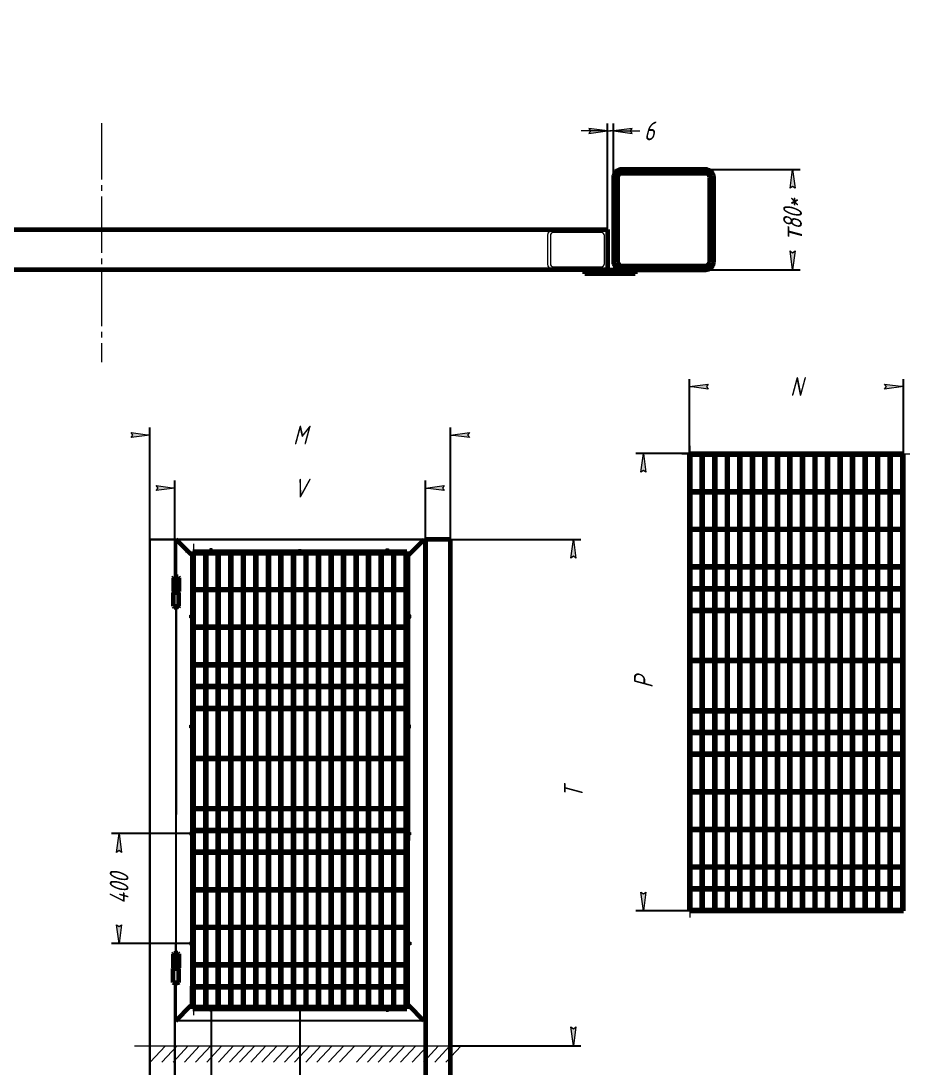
# Model space of a CAD drawing. Header units: millimetres. Extents: x 0 to 594, y 0 to 420.
# Drawn here: x 230.3 to 469.8, y 141.5 to 420 of the extents above; entities that cross this region are included whole.
import ezdxf

# ---------------------------------------------------------------- set-up
doc = ezdxf.new("R2010")
doc.units = ezdxf.units.MM
for name, pattern in [('K5LT_AXLED', [19.5, 15, -1.5, 1.5, -1.5]), ('K5LT_BASIC', [0]), ('K5LT_THIN', [0])]:
    doc.linetypes.add(name, pattern=pattern)
for name, color, linetype, true_color in [('C', 4, 'Continuous', 0x00ffff), ('CONTOUR', 1, 'Continuous', 0xff0000), ('DIM', 6, 'Continuous', 0xff00ff), ('FOR', 7, 'Continuous', 0xffffff), ('G', 3, 'Continuous', 0x00ff00), ('OSI', 2, 'Continuous', 0xffff00), ('R', 1, 'Continuous', 0xff0000)]:
    doc.layers.add(name, color=color, linetype=linetype, true_color=true_color)
doc.layers.add('Системный слой', color=7, linetype='Continuous')
doc.styles.add('KDIMTEXTSTYLE', font='GOST_AU.SHX', dxfattribs={"width": 0.96, "oblique": 15, "height": 5})
doc.dimstyles.new('KDIMSTYLE (0.07)', dxfattribs={"dimtxt": 5, "dimasz": 1, "dimexe": 2, "dimexo": 0, "dimgap": 1, "dimtad": 1, "dimlfac": 15, "dimtxsty": 'KDIMTEXTSTYLE', "dimsah": 1, "dimcen": 0, "dimdle": 1, "dimadec": 0, "dimazin": 0, "dimtfac": 0.667, "dimtmove": 0, "dimatfit": 3, "dimfxl": 1, "dimtvp": 1, "dimtolj": 1, "dimtzin": 0, "dimarcsym": 0})
pattern_1 = [(45, (0, 0), (-2.121320343559642, 2.121320343559643), [])]

# ---------------------------------------------------------------- blocks, each defined once
blk = doc.blocks.new('U5')
at = {"layer": 'C', "color": 5, "linetype": 'K5LT_BASIC', "lineweight": 60, "true_color": 0x0000ff}
for p, q in [((344.607459507426, 282.1308339476524), (337.9407928407595, 282.1308339476524)), ((337.9407928407595, 282.1308339476524), (337.9407928407595, 99.29905130557472)), ((344.607459507426, 99.29905130557472), (344.607459507426, 282.1308339476524)), ((337.9407928407595, 99.29905130557472), (344.607459507426, 99.29905130557472))]:
    blk.add_line(p, q, dxfattribs=at)
blk = doc.blocks.new('U19')
at = {"layer": 'CONTOUR', "color": 5, "linetype": 'K5LT_BASIC', "true_color": 0x0000ff, "const_width": 0.6}
for points in [[(271.6012828149869, 271.9387081542194), (271.6074383418309, 282.1308339476524), (275.6074383418309, 282.1308339476524)], [(271.6074383418309, 278.1308339476524), (271.6074383418309, 282.1308339476525), (337.6074594466311, 282.1308339476525), (337.6074594466311, 278.1308339476524)], [(333.5301539409022, 154.1308334807492), (337.5301539409022, 154.1308334807492), (337.6074594466311, 282.1308339476523), (333.6074594466311, 282.1308339476523)], [(275.6074383418309, 278.1308339476524), (275.530132836102, 158.1308334807495)], [(333.6074594466311, 278.1308339476524), (275.6074383418309, 278.1308339476524)], [(333.6074594466311, 278.1308339476524), (333.5301539409022, 158.1308334807495)], [(271.5989234192771, 268.0320956934698), (271.5989246699835, 268.0341665736603)], [(271.5989838142029, 268.1320956934699), (271.5989850649096, 268.1341665736604)], [(271.5410039228054, 172.1308334807494), (271.5965680171578, 264.1320956934698)], [(275.530132836102, 154.1308334807494), (271.530132836102, 154.1308334807494), (271.5361723287149, 164.1308334807496)], [(337.5301539409022, 158.1308334807494), (337.5301539409022, 154.1308334807494), (271.530132836102, 154.1308334807494), (271.530132836102, 158.1308334807494)], [(275.530132836102, 158.1308334807494), (333.5301539409022, 158.1308334807494)]]:
    blk.add_lwpolyline(points, dxfattribs=at)
at = {"layer": 'G', "color": 5, "linetype": 'K5LT_BASIC', "lineweight": 60, "true_color": 0x0000ff}
for p, q in [((275.6074383418309, 278.1308339476525), (271.6074383418309, 282.1308339476525)), ((333.6074594466311, 278.1308339476524), (337.6074594466311, 282.1308339476524)), ((271.530132836102, 154.1308334807494), (275.530132836102, 158.1308334807494)), ((337.5301539409022, 154.1308334807494), (333.5301539409022, 158.1308334807494))]:
    blk.add_line(p, q, dxfattribs=at)
blk = doc.blocks.new('U20')
at = {"layer": 'G', "color": 5, "linetype": 'K5LT_BASIC', "lineweight": 60, "true_color": 0x0000ff}
for p, q in [((270.8028389953831, 171.9308334807494), (271.0028389953832, 172.1308334807494)), ((270.8028389953831, 171.9308334807494), (270.8028389953831, 168.2308334807494)), ((271.0028389953832, 172.1308334807494), (271.5361723287165, 172.1308334807494)), ((271.0628389953829, 171.6641668140827), (271.5361723287162, 171.9374459414993)), ((271.0628389953829, 168.1308334807494), (271.0628389953829, 171.6641668140827)), ((271.0628389953829, 171.6641668140827), (271.5361723287162, 171.6641668140827)), ((272.0695056620498, 172.1308334807494), (271.5361723287165, 172.1308334807494)), ((272.0095056620496, 171.6641668140827), (271.5361723287165, 171.9374459414993)), ((272.0095056620496, 171.6641668140827), (271.5361723287165, 171.6641668140827)), ((272.0095056620496, 168.1308334807494), (272.0095056620496, 171.6641668140827)), ((272.0695056620498, 172.1308334807494), (272.2695056620498, 171.9308334807494)), ((272.2695056620498, 171.9308334807494), (272.2695056620498, 168.2308334807494)), ((270.902838995383, 168.1308334807494), (270.8028389953831, 168.2308334807494)), ((270.902838995383, 168.1308334807494), (271.5361723287165, 168.1308334807494)), ((272.1695056620497, 168.1308334807494), (271.5361723287165, 168.1308334807494)), ((272.1695056620497, 168.1308334807494), (272.2695056620498, 168.2308334807494))]:
    blk.add_line(p, q, dxfattribs=at)
at = {"layer": 'OSI', "color": 30, "linetype": 'K5LT_AXLED', "lineweight": 18, "true_color": 0xff8000}
for p, q in [((271.5361723287165, 172.5217290917662), (271.5361723287165, 171.9374459414993)), ((271.5361723287165, 171.3308334807493), (271.5361723287165, 168.1308334807494)), ((271.5361723287165, 168.0308334807497), (271.5361723287165, 167.6886833712726))]:
    blk.add_line(p, q, dxfattribs=at)
blk = doc.blocks.new('U21')
at = {"layer": 'G', "color": 5, "linetype": 'K5LT_BASIC', "lineweight": 60, "true_color": 0x0000ff}
for p, q in [((270.8643626119469, 271.9341665736604), (271.0643626119468, 272.1341665736604)), ((270.8643626119469, 271.9341665736604), (270.8643626119469, 268.2341665736603)), ((271.0643626119468, 272.1341665736604), (271.5976959452801, 272.1341665736604)), ((271.1243626119467, 271.6674999069937), (271.5976959452798, 271.9407790344101)), ((271.1243626119467, 268.1341665736604), (271.1243626119467, 271.6674999069937)), ((271.1243626119467, 271.6674999069937), (271.5976959452798, 271.6674999069937)), ((272.1310292786136, 272.1341665736604), (271.5976959452801, 272.1341665736604)), ((272.0710292786134, 271.6674999069937), (271.5976959452801, 271.9407790344101)), ((272.0710292786134, 271.6674999069937), (271.5976959452801, 271.6674999069937)), ((272.0710292786134, 268.1341665736604), (272.0710292786134, 271.6674999069937)), ((272.1310292786136, 272.1341665736604), (272.3310292786134, 271.9341665736604)), ((272.3310292786134, 271.9341665736604), (272.3310292786134, 268.2341665736603)), ((270.9643626119469, 268.1341665736604), (270.8643626119469, 268.2341665736603)), ((270.9643626119469, 268.1341665736604), (271.5976959452801, 268.1341665736604)), ((272.2310292786135, 268.1341665736604), (271.5976959452801, 268.1341665736604)), ((272.2310292786135, 268.1341665736604), (272.3310292786134, 268.2341665736603))]:
    blk.add_line(p, q, dxfattribs=at)
at = {"layer": 'OSI', "color": 30, "linetype": 'K5LT_AXLED', "lineweight": 18, "true_color": 0xff8000}
for p, q in [((271.5976959452801, 272.5250621846771), (271.5976959452801, 271.9407790344102)), ((271.5976959452801, 271.3341665736604), (271.5976959452801, 267.6920164641836))]:
    blk.add_line(p, q, dxfattribs=at)
blk = doc.blocks.new('U23')
at = {"layer": 'G', "color": 5, "linetype": 'K5LT_BASIC', "lineweight": 60, "true_color": 0x0000ff}
for p, q in [((276.0541024616425, 278.9241672809857), (332.974102461643, 278.9241672809857)), ((276.0541024616425, 157.3041672809858), (276.0541024616425, 278.9241672809857)), ((276.0541024616425, 278.6708339476525), (332.974102461643, 278.6708339476525)), ((276.3074357949761, 157.3041672809858), (276.3074357949761, 278.9241672809857)), ((279.3874357949758, 157.3041672809858), (279.3874357949758, 278.9241672809857)), ((279.6407691283093, 157.3041672809858), (279.6407691283093, 278.9241672809857)), ((282.720769128309, 157.3041672809858), (282.720769128309, 278.9241672809857)), ((282.9741024616426, 157.3041672809858), (282.9741024616426, 278.9241672809857)), ((286.0541024616425, 157.3041672809858), (286.0541024616425, 278.9241672809857)), ((286.3074357949761, 157.3041672809858), (286.3074357949761, 278.9241672809857)), ((289.3874357949758, 157.3041672809858), (289.3874357949758, 278.9241672809857)), ((289.6407691283093, 157.3041672809858), (289.6407691283093, 278.9241672809857)), ((292.720769128309, 157.3041672809858), (292.720769128309, 278.9241672809857)), ((292.9741024616426, 157.3041672809858), (292.9741024616426, 278.9241672809857)), ((296.0541024616425, 157.3041672809858), (296.0541024616425, 278.9241672809857)), ((296.3074357949761, 157.3041672809858), (296.3074357949761, 278.9241672809857)), ((299.3874357949758, 157.3041672809858), (299.3874357949758, 278.9241672809857)), ((299.6407691283093, 157.3041672809858), (299.6407691283093, 278.9241672809857)), ((302.720769128309, 157.3041672809858), (302.720769128309, 278.9241672809857)), ((302.9741024616426, 157.3041672809858), (302.9741024616426, 278.9241672809857)), ((306.0541024616425, 157.3041672809858), (306.0541024616425, 278.9241672809857)), ((306.3074357949761, 157.3041672809858), (306.3074357949761, 278.9241672809857)), ((309.3874357949758, 157.3041672809858), (309.3874357949758, 278.9241672809857)), ((309.6407691283093, 157.3041672809858), (309.6407691283093, 278.9241672809857)), ((312.720769128309, 157.3041672809858), (312.720769128309, 278.9241672809857)), ((312.9741024616426, 157.3041672809858), (312.9741024616426, 278.9241672809857)), ((316.0541024616425, 157.3041672809858), (316.0541024616425, 278.9241672809857)), ((316.3074357949761, 157.3041672809858), (316.3074357949761, 278.9241672809857)), ((319.3874357949758, 157.3041672809858), (319.3874357949758, 278.9241672809857)), ((319.6407691283093, 157.3041672809858), (319.6407691283093, 278.9241672809857)), ((322.720769128309, 157.3041672809858), (322.720769128309, 278.9241672809857)), ((322.9741024616426, 157.3041672809858), (322.9741024616426, 278.9241672809857)), ((326.0541024616425, 157.3041672809858), (326.0541024616425, 278.9241672809857)), ((326.3074357949761, 157.3041672809858), (326.3074357949761, 278.9241672809857)), ((329.3874357949758, 157.3041672809858), (329.3874357949758, 278.9241672809857)), ((329.6407691283093, 157.3041672809858), (329.6407691283093, 278.9241672809857)), ((332.720769128309, 157.3041672809858), (332.720769128309, 278.9241672809857)), ((332.9741024616426, 157.3041672809858), (332.9741024616426, 278.9241672809857)), ((276.0541024616425, 268.9241672809857), (332.974102461643, 268.9241672809857)), ((276.0541024616425, 268.6708339476525), (332.974102461643, 268.6708339476525)), ((276.0541024616425, 258.9241672809857), (332.974102461643, 258.9241672809857)), ((276.0541024616425, 258.6708339476525), (332.974102461643, 258.6708339476525)), ((276.0541024616425, 248.9241672809857), (332.974102461643, 248.9241672809857)), ((276.0541024616425, 248.6708339476525), (332.974102461643, 248.6708339476525)), ((276.0541024616425, 243.1408339476524), (332.974102461643, 243.1408339476524)), ((276.0541024616425, 242.8875006143192), (332.974102461643, 242.8875006143192)), ((276.0541024616425, 237.3575006143191), (332.974102461643, 237.3575006143191)), ((276.0541024616425, 237.1041672809858), (332.974102461643, 237.1041672809858)), ((276.0541024616425, 224.0241672809858), (332.974102461643, 224.0241672809858)), ((276.0541024616425, 223.7708339476525), (332.974102461643, 223.7708339476525)), ((276.0541024616425, 210.6908339476524), (332.974102461643, 210.6908339476524)), ((276.0541024616425, 210.4375006143191), (332.974102461643, 210.4375006143191)), ((276.0541024616425, 204.9075006143191), (332.974102461643, 204.9075006143191)), ((276.0541024616425, 204.6541672809858), (332.974102461643, 204.6541672809858)), ((276.0541024616425, 199.1241672809857), (332.974102461643, 199.1241672809857)), ((276.0541024616425, 198.8708339476525), (332.974102461643, 198.8708339476525)), ((276.0541024616425, 189.1241672809857), (332.974102461643, 189.1241672809857)), ((276.0541024616425, 188.8708339476525), (332.974102461643, 188.8708339476525)), ((276.0541024616425, 179.1241672809857), (332.974102461643, 179.1241672809857)), ((276.0541024616425, 178.8708339476525), (332.974102461643, 178.8708339476525)), ((276.0541024616425, 169.1241672809857), (332.974102461643, 169.1241672809857)), ((276.0541024616425, 168.8708339476525), (332.974102461643, 168.8708339476525)), ((276.0541024616425, 163.3408339476524), (332.974102461643, 163.3408339476524)), ((276.0541024616425, 163.0875006143191), (332.974102461643, 163.0875006143191)), ((276.0541024616425, 157.5575006143191), (332.974102461643, 157.5575006143191)), ((276.0541024616425, 157.3041672809858), (332.974102461643, 157.3041672809858)), ((276.0541024616425, 157.3041672809858), (276.3074357949761, 157.3041672809858)), ((279.3874357949758, 157.3041672809858), (279.6407691283093, 157.3041672809858)), ((282.720769128309, 157.3041672809858), (282.9741024616426, 157.3041672809858)), ((286.0541024616425, 157.3041672809858), (286.3074357949761, 157.3041672809858)), ((289.3874357949758, 157.3041672809858), (289.6407691283093, 157.3041672809858)), ((292.720769128309, 157.3041672809858), (292.9741024616426, 157.3041672809858)), ((296.0541024616425, 157.3041672809858), (296.3074357949761, 157.3041672809858)), ((299.3874357949758, 157.3041672809858), (299.6407691283093, 157.3041672809858)), ((302.720769128309, 157.3041672809858), (302.9741024616426, 157.3041672809858)), ((306.0541024616425, 157.3041672809858), (306.3074357949761, 157.3041672809858)), ((309.3874357949758, 157.3041672809858), (309.6407691283093, 157.3041672809858)), ((312.720769128309, 157.3041672809858), (312.9741024616426, 157.3041672809858)), ((316.0541024616425, 157.3041672809858), (316.3074357949761, 157.3041672809858)), ((319.3874357949758, 157.3041672809858), (319.6407691283093, 157.3041672809858)), ((322.720769128309, 157.3041672809858), (322.9741024616426, 157.3041672809858)), ((326.0541024616425, 157.3041672809858), (326.3074357949761, 157.3041672809858)), ((329.3874357949758, 157.3041672809858), (329.6407691283093, 157.3041672809858)), ((332.720769128309, 157.3041672809858), (332.9741024616426, 157.3041672809858))]:
    blk.add_line(p, q, dxfattribs=at)
blk = doc.blocks.new('U22')
at = {"layer": 'OSI', "color": 30, "linetype": 'K5LT_AXLED', "lineweight": 18, "true_color": 0xff8000}
for p, q in [((274.0541024616425, 278.7975006143192), (334.7207699727082, 278.7975006143191)), ((276.1807691283107, 280.9241672809858), (276.1807691283107, 155.5575006143191))]:
    blk.add_line(p, q, dxfattribs=at)
at = {"layer": 'Системный слой'}
blk.add_blockref('U23', (0, 0), dxfattribs=at)
blk = doc.blocks.new('U25')
at = {"layer": 'C', "color": 7, "linetype": 'K5LT_THIN', "lineweight": 18}
for p, q in [((275.2164968105853, 261.9448260146611), (276.5498301439186, 261.9448260146611)), ((275.2164968105853, 261.2781593479945), (275.2164968105853, 261.9448260146611)), ((276.5498301439186, 261.9448260146611), (276.5498301439186, 261.2781593479945)), ((276.5498301439186, 261.2781593479945), (275.2164968105853, 261.2781593479945))]:
    blk.add_line(p, q, dxfattribs=at)
blk = doc.blocks.new('U24')
at = {"layer": 'FOR', "true_color": 0x7f7f7f}
blk.add_hatch(color=8, dxfattribs=at).paths.add_polyline_path([(276.5498301439186, 261.2781593479945), (276.5498301439186, 261.9448260146611), (275.2164968105853, 261.9448260146611), (275.2164968105853, 261.2781593479945)])
at = {"layer": 'C'}
blk.add_blockref('U25', (0, 0), dxfattribs=at)
blk = doc.blocks.new('U27')
at = {"layer": 'C', "color": 7, "linetype": 'K5LT_THIN', "lineweight": 18}
for p, q in [((275.2268173100397, 232.7073577231347), (276.5601506433732, 232.7073577231347)), ((275.2268173100397, 232.0406910564681), (275.2268173100397, 232.7073577231347)), ((276.5601506433732, 232.0406910564681), (275.2268173100397, 232.0406910564681)), ((276.5601506433732, 232.7073577231347), (276.5601506433732, 232.0406910564681))]:
    blk.add_line(p, q, dxfattribs=at)
blk = doc.blocks.new('U26')
at = {"layer": 'FOR', "true_color": 0x7f7f7f}
blk.add_hatch(color=8, dxfattribs=at).paths.add_polyline_path([(276.5601506433732, 232.0406910564681), (276.5601506433732, 232.7073577231347), (275.2268173100397, 232.7073577231347), (275.2268173100397, 232.0406910564681)])
at = {"layer": 'C'}
blk.add_blockref('U27', (0, 0), dxfattribs=at)
blk = doc.blocks.new('U29')
at = {"layer": 'C', "color": 7, "linetype": 'K5LT_THIN', "lineweight": 18}
for p, q in [((276.5498301439186, 174.9835080804073), (275.2164968105853, 174.9835080804073)), ((275.2164968105853, 174.9835080804073), (275.2164968105853, 174.3168414137407)), ((275.2164968105853, 174.3168414137407), (276.5498301439186, 174.3168414137407)), ((276.5498301439186, 174.3168414137407), (276.5498301439186, 174.9835080804073))]:
    blk.add_line(p, q, dxfattribs=at)
blk = doc.blocks.new('U28')
at = {"layer": 'FOR', "true_color": 0x7f7f7f}
blk.add_hatch(color=8, dxfattribs=at).paths.add_polyline_path([(276.5498301439186, 174.9835080804073), (276.5498301439186, 174.3168414137407), (275.2164968105853, 174.3168414137407), (275.2164968105853, 174.9835080804073)])
at = {"layer": 'C'}
blk.add_blockref('U29', (0, 0), dxfattribs=at)
blk = doc.blocks.new('U31')
at = {"layer": 'C', "color": 7, "linetype": 'K5LT_THIN', "lineweight": 18}
for p, q in [((276.5601506433732, 204.2209763719337), (275.2268173100397, 204.2209763719337)), ((275.2268173100397, 204.2209763719337), (275.2268173100397, 203.5543097052671)), ((275.2268173100397, 203.5543097052671), (276.5601506433732, 203.5543097052671)), ((276.5601506433732, 203.5543097052671), (276.5601506433732, 204.2209763719337))]:
    blk.add_line(p, q, dxfattribs=at)
blk = doc.blocks.new('U30')
at = {"layer": 'FOR', "true_color": 0x7f7f7f}
blk.add_hatch(color=8, dxfattribs=at).paths.add_polyline_path([(276.5601506433732, 204.2209763719337), (276.5601506433732, 203.5543097052671), (275.2268173100397, 203.5543097052671), (275.2268173100397, 204.2209763719337)])
at = {"layer": 'C'}
blk.add_blockref('U31', (0, 0), dxfattribs=at)
blk = doc.blocks.new('U33')
at = {"layer": 'C', "color": 7, "linetype": 'K5LT_THIN', "lineweight": 18}
for p, q in [((333.9984009778752, 261.9448260146611), (332.665067644542, 261.9448260146611)), ((332.665067644542, 261.9448260146611), (332.665067644542, 261.2781593479945)), ((333.9984009778752, 261.2781593479945), (333.9984009778752, 261.9448260146611)), ((332.665067644542, 261.2781593479945), (333.9984009778752, 261.2781593479945))]:
    blk.add_line(p, q, dxfattribs=at)
blk = doc.blocks.new('U32')
at = {"layer": 'FOR', "true_color": 0x7f7f7f}
blk.add_hatch(color=8, dxfattribs=at).paths.add_polyline_path([(332.665067644542, 261.2781593479945), (332.665067644542, 261.9448260146611), (333.9984009778752, 261.9448260146611), (333.9984009778752, 261.2781593479945)])
at = {"layer": 'C'}
blk.add_blockref('U33', (0, 0), dxfattribs=at)
blk = doc.blocks.new('U35')
at = {"layer": 'C', "color": 7, "linetype": 'K5LT_THIN', "lineweight": 18}
for p, q in [((333.9880804784207, 232.7073577231347), (332.6547471450874, 232.7073577231347)), ((332.6547471450874, 232.7073577231347), (332.6547471450874, 232.0406910564681)), ((332.6547471450874, 232.0406910564681), (333.9880804784207, 232.0406910564681)), ((333.9880804784207, 232.0406910564681), (333.9880804784207, 232.7073577231347))]:
    blk.add_line(p, q, dxfattribs=at)
blk = doc.blocks.new('U34')
at = {"layer": 'FOR', "true_color": 0x7f7f7f}
blk.add_hatch(color=8, dxfattribs=at).paths.add_polyline_path([(332.6547471450874, 232.0406910564681), (332.6547471450874, 232.7073577231347), (333.9880804784207, 232.7073577231347), (333.9880804784207, 232.0406910564681)])
at = {"layer": 'C'}
blk.add_blockref('U35', (0, 0), dxfattribs=at)
blk = doc.blocks.new('U37')
at = {"layer": 'C', "color": 7, "linetype": 'K5LT_THIN', "lineweight": 18}
for p, q in [((332.665067644542, 174.3168414137407), (332.665067644542, 174.9835080804073)), ((332.665067644542, 174.9835080804073), (333.9984009778752, 174.9835080804073)), ((333.9984009778752, 174.3168414137407), (332.665067644542, 174.3168414137407)), ((333.9984009778752, 174.9835080804073), (333.9984009778752, 174.3168414137407))]:
    blk.add_line(p, q, dxfattribs=at)
blk = doc.blocks.new('U36')
at = {"layer": 'FOR', "true_color": 0x7f7f7f}
blk.add_hatch(color=8, dxfattribs=at).paths.add_polyline_path([(332.665067644542, 174.9835080804073), (332.665067644542, 174.3168414137407), (333.9984009778752, 174.3168414137407), (333.9984009778752, 174.9835080804073)])
at = {"layer": 'C'}
blk.add_blockref('U37', (0, 0), dxfattribs=at)
blk = doc.blocks.new('U39')
at = {"layer": 'C', "color": 7, "linetype": 'K5LT_THIN', "lineweight": 18}
for p, q in [((332.6547471450874, 203.5543097052671), (332.6547471450874, 204.2209763719337)), ((332.6547471450874, 204.2209763719337), (333.9880804784207, 204.2209763719337)), ((333.9880804784207, 203.5543097052671), (332.6547471450874, 203.5543097052671)), ((333.9880804784207, 204.2209763719337), (333.9880804784207, 203.5543097052671))]:
    blk.add_line(p, q, dxfattribs=at)
blk = doc.blocks.new('U38')
at = {"layer": 'FOR', "true_color": 0x7f7f7f}
blk.add_hatch(color=8, dxfattribs=at).paths.add_polyline_path([(332.6547471450874, 204.2209763719337), (332.6547471450874, 203.5543097052671), (333.9880804784207, 203.5543097052671), (333.9880804784207, 204.2209763719337)])
at = {"layer": 'C'}
blk.add_blockref('U39', (0, 0), dxfattribs=at)
blk = doc.blocks.new('U41')
at = {"layer": 'C', "color": 7, "linetype": 'K5LT_THIN', "lineweight": 18}
for p, q in [((280.5333391138911, 156.637500614319), (280.5333391138911, 157.9708339476523)), ((280.5333391138911, 157.9708339476523), (281.2000057805576, 157.9708339476523)), ((281.2000057805576, 156.637500614319), (280.5333391138911, 156.637500614319)), ((281.2000057805576, 157.9708339476523), (281.2000057805576, 156.637500614319))]:
    blk.add_line(p, q, dxfattribs=at)
blk = doc.blocks.new('U40')
at = {"layer": 'FOR', "true_color": 0x7f7f7f}
blk.add_hatch(color=8, dxfattribs=at).paths.add_polyline_path([(281.2000057805576, 157.9708339476523), (280.5333391138911, 157.9708339476523), (280.5333391138911, 156.637500614319), (281.2000057805576, 156.637500614319)])
at = {"layer": 'C'}
blk.add_blockref('U41', (0, 0), dxfattribs=at)
blk = doc.blocks.new('U43')
at = {"layer": 'C', "color": 7, "linetype": 'K5LT_THIN', "lineweight": 18}
for p, q in [((304.1807691283116, 156.8908339476523), (304.1807691283116, 158.2241672809856)), ((304.1807691283116, 158.2241672809856), (304.8474357949783, 158.2241672809856)), ((304.8474357949783, 156.8908339476523), (304.1807691283116, 156.8908339476523)), ((304.8474357949783, 158.2241672809856), (304.8474357949783, 156.8908339476523))]:
    blk.add_line(p, q, dxfattribs=at)
blk = doc.blocks.new('U42')
at = {"layer": 'FOR', "true_color": 0x7f7f7f}
blk.add_hatch(color=8, dxfattribs=at).paths.add_polyline_path([(304.8474357949783, 158.2241672809856), (304.1807691283116, 158.2241672809856), (304.1807691283116, 156.8908339476523), (304.8474357949783, 156.8908339476523)])
at = {"layer": 'C'}
blk.add_blockref('U43', (0, 0), dxfattribs=at)
blk = doc.blocks.new('U45')
at = {"layer": 'C', "color": 7, "linetype": 'K5LT_THIN', "lineweight": 18}
for p, q in [((328.128365825643, 157.9708339476523), (327.4616991589762, 157.9708339476523)), ((327.4616991589762, 157.9708339476523), (327.4616991589762, 156.637500614319)), ((327.4616991589762, 156.637500614319), (328.128365825643, 156.637500614319)), ((328.128365825643, 156.637500614319), (328.128365825643, 157.9708339476523))]:
    blk.add_line(p, q, dxfattribs=at)
blk = doc.blocks.new('U44')
at = {"layer": 'FOR', "true_color": 0x7f7f7f}
blk.add_hatch(color=8, dxfattribs=at).paths.add_polyline_path([(327.4616991589762, 157.9708339476523), (328.128365825643, 157.9708339476523), (328.128365825643, 156.637500614319), (327.4616991589762, 156.637500614319)])
at = {"layer": 'C'}
blk.add_blockref('U45', (0, 0), dxfattribs=at)
blk = doc.blocks.new('U47')
at = {"layer": 'C', "color": 7, "linetype": 'K5LT_THIN', "lineweight": 18}
for p, q in [((280.5333391138911, 279.6241668140827), (280.5333391138911, 278.2908334807494)), ((281.2000057805576, 279.6241668140827), (280.5333391138911, 279.6241668140827)), ((281.2000057805576, 278.2908334807494), (281.2000057805576, 279.6241668140827)), ((280.5333391138911, 278.2908334807494), (281.2000057805576, 278.2908334807494))]:
    blk.add_line(p, q, dxfattribs=at)
blk = doc.blocks.new('U46')
at = {"layer": 'FOR', "true_color": 0x7f7f7f}
blk.add_hatch(color=8, dxfattribs=at).paths.add_polyline_path([(281.2000057805576, 278.2908334807494), (280.5333391138911, 278.2908334807494), (280.5333391138911, 279.6241668140827), (281.2000057805576, 279.6241668140827)])
at = {"layer": 'C'}
blk.add_blockref('U47', (0, 0), dxfattribs=at)
blk = doc.blocks.new('U49')
at = {"layer": 'C', "color": 7, "linetype": 'K5LT_THIN', "lineweight": 18}
for p, q in [((304.1807691283116, 279.3708334807495), (304.1807691283116, 278.0375001474162)), ((304.8474357949783, 279.3708334807495), (304.1807691283116, 279.3708334807495)), ((304.8474357949783, 278.0375001474162), (304.8474357949783, 279.3708334807495)), ((304.1807691283116, 278.0375001474162), (304.8474357949783, 278.0375001474162))]:
    blk.add_line(p, q, dxfattribs=at)
blk = doc.blocks.new('U48')
at = {"layer": 'FOR', "true_color": 0x7f7f7f}
blk.add_hatch(color=8, dxfattribs=at).paths.add_polyline_path([(304.8474357949783, 278.0375001474162), (304.1807691283116, 278.0375001474162), (304.1807691283116, 279.3708334807495), (304.8474357949783, 279.3708334807495)])
at = {"layer": 'C'}
blk.add_blockref('U49', (0, 0), dxfattribs=at)
blk = doc.blocks.new('U51')
at = {"layer": 'C', "color": 7, "linetype": 'K5LT_THIN', "lineweight": 18}
for p, q in [((327.4616991589762, 278.2908334807494), (327.4616991589762, 279.6241668140827)), ((327.4616991589762, 279.6241668140827), (328.128365825643, 279.6241668140827)), ((328.128365825643, 279.6241668140827), (328.128365825643, 278.2908334807494)), ((328.128365825643, 278.2908334807494), (327.4616991589762, 278.2908334807494))]:
    blk.add_line(p, q, dxfattribs=at)
blk = doc.blocks.new('U50')
at = {"layer": 'FOR', "true_color": 0x7f7f7f}
blk.add_hatch(color=8, dxfattribs=at).paths.add_polyline_path([(327.4616991589762, 278.2908334807494), (328.128365825643, 278.2908334807494), (328.128365825643, 279.6241668140827), (327.4616991589762, 279.6241668140827)])
at = {"layer": 'C'}
blk.add_blockref('U51', (0, 0), dxfattribs=at)
blk = doc.blocks.new('U52')
at = {"layer": 'G', "color": 5, "linetype": 'K5LT_BASIC', "lineweight": 60, "true_color": 0x0000ff}
for p, q in [((271.263234683825, 271.4654290268032), (271.1299013504915, 271.3320956934699)), ((271.1299013504915, 268.1320956934699), (271.1299013504915, 271.3320956934699)), ((271.1299013504915, 271.3320956934699), (272.0632346838249, 271.3320956934699)), ((271.263234683825, 271.4654290268032), (271.5965680171582, 271.4654290268032)), ((271.9299013504915, 271.4654290268032), (271.5965680171582, 271.4654290268032)), ((271.9299013504915, 271.4654290268032), (272.0632346838249, 271.3320956934699)), ((272.0632346838249, 268.1320956934699), (272.0632346838249, 271.3320956934699)), ((270.963234683825, 268.1320956934699), (270.8632346838249, 268.0320956934698)), ((270.8632346838249, 264.3320956934699), (270.8632346838249, 268.0320956934698)), ((270.8632346838249, 268.0320956934698), (272.3299013504916, 268.0320956934698)), ((270.963234683825, 268.1320956934699), (271.5965680171582, 268.1320956934699)), ((272.2299013504917, 268.1320956934699), (271.5965680171582, 268.1320956934699)), ((272.2299013504917, 268.1320956934699), (272.3299013504916, 268.0320956934698)), ((272.3299013504916, 264.3320956934699), (272.3299013504916, 268.0320956934698)), ((270.8632346838249, 264.3320956934699), (271.0632346838249, 264.1320956934699)), ((270.8632346838249, 264.3320956934699), (272.3299013504916, 264.3320956934699)), ((271.0632346838249, 264.1320956934699), (271.5965680171582, 264.1320956934699)), ((272.1299013504915, 264.1320956934699), (271.5965680171582, 264.1320956934699)), ((272.3299013504916, 264.3320956934699), (272.1299013504915, 264.1320956934699))]:
    blk.add_line(p, q, dxfattribs=at)
blk = doc.blocks.new('U53')
at = {"layer": 'G', "color": 5, "linetype": 'K5LT_BASIC', "lineweight": 60, "true_color": 0x0000ff}
for p, q in [((271.202838995383, 171.4641668140831), (271.0695056620498, 171.3308334807498)), ((271.0695056620498, 168.1308334807497), (271.0695056620498, 171.3308334807498)), ((271.0695056620498, 171.3308334807498), (272.0028389953832, 171.3308334807498)), ((271.202838995383, 171.4641668140831), (271.5361723287165, 171.4641668140831)), ((271.8695056620497, 171.4641668140831), (271.5361723287165, 171.4641668140831)), ((271.8695056620497, 171.4641668140831), (272.0028389953832, 171.3308334807498)), ((272.0028389953832, 168.1308334807497), (272.0028389953832, 171.3308334807498)), ((270.902838995383, 168.1308334807497), (270.8028389953831, 168.0308334807497)), ((270.8028389953831, 164.3308334807498), (270.8028389953831, 168.0308334807497)), ((270.8028389953831, 168.0308334807497), (272.2695056620498, 168.0308334807497)), ((270.902838995383, 168.1308334807497), (271.5361723287165, 168.1308334807497)), ((272.1695056620497, 168.1308334807497), (271.5361723287165, 168.1308334807497)), ((272.1695056620497, 168.1308334807497), (272.2695056620498, 168.0308334807497)), ((272.2695056620498, 164.3308334807498), (272.2695056620498, 168.0308334807497)), ((270.8028389953831, 164.3308334807498), (271.0028389953832, 164.1308334807497)), ((270.8028389953831, 164.3308334807498), (272.2695056620498, 164.3308334807498)), ((272.2695056620498, 164.3308334807498), (272.0695056620498, 164.1308334807497)), ((271.0028389953832, 164.1308334807497), (271.5361723287165, 164.1308334807497)), ((272.0695056620498, 164.1308334807497), (271.5361723287165, 164.1308334807497))]:
    blk.add_line(p, q, dxfattribs=at)
blk = doc.blocks.new('U55')
at = {"layer": 'G', "color": 5, "linetype": 'K5LT_BASIC', "lineweight": 60, "true_color": 0x0000ff}
for p, q in [((408.1611408389465, 304.9690061781173), (465.081140838947, 304.9690061781173)), ((408.1611408389465, 183.3490061781174), (408.1611408389465, 304.9690061781172)), ((408.1611408389465, 304.715672844784), (465.081140838947, 304.715672844784)), ((408.4144741722801, 183.3490061781174), (408.4144741722801, 304.9690061781172)), ((411.4944741722798, 183.3490061781174), (411.4944741722798, 304.9690061781172)), ((411.7478075056133, 183.3490061781174), (411.7478075056133, 304.9690061781172)), ((414.827807505613, 183.3490061781174), (414.827807505613, 304.9690061781172)), ((415.0811408389466, 183.3490061781174), (415.0811408389466, 304.9690061781172)), ((418.1611408389465, 183.3490061781174), (418.1611408389465, 304.9690061781172)), ((418.4144741722801, 183.3490061781174), (418.4144741722801, 304.9690061781172)), ((421.4944741722798, 183.3490061781174), (421.4944741722798, 304.9690061781172)), ((421.7478075056133, 183.3490061781174), (421.7478075056133, 304.9690061781172)), ((424.827807505613, 183.3490061781174), (424.827807505613, 304.9690061781172)), ((425.0811408389466, 183.3490061781174), (425.0811408389466, 304.9690061781172)), ((428.1611408389465, 183.3490061781174), (428.1611408389465, 304.9690061781172)), ((428.4144741722801, 183.3490061781174), (428.4144741722801, 304.9690061781172)), ((431.4944741722798, 183.3490061781174), (431.4944741722798, 304.9690061781172)), ((431.7478075056133, 183.3490061781174), (431.7478075056133, 304.9690061781172)), ((434.827807505613, 183.3490061781174), (434.827807505613, 304.9690061781172)), ((435.0811408389466, 183.3490061781174), (435.0811408389466, 304.9690061781172)), ((438.1611408389465, 183.3490061781174), (438.1611408389465, 304.9690061781172)), ((438.4144741722801, 183.3490061781174), (438.4144741722801, 304.9690061781172)), ((441.4944741722798, 183.3490061781174), (441.4944741722798, 304.9690061781172)), ((441.7478075056133, 183.3490061781174), (441.7478075056133, 304.9690061781172)), ((444.827807505613, 183.3490061781174), (444.827807505613, 304.9690061781172)), ((445.0811408389466, 183.3490061781174), (445.0811408389466, 304.9690061781172)), ((448.1611408389465, 183.3490061781174), (448.1611408389465, 304.9690061781172)), ((448.4144741722801, 183.3490061781174), (448.4144741722801, 304.9690061781172)), ((451.4944741722798, 183.3490061781174), (451.4944741722798, 304.9690061781172)), ((451.7478075056133, 183.3490061781174), (451.7478075056133, 304.9690061781172)), ((454.827807505613, 183.3490061781174), (454.827807505613, 304.9690061781172)), ((455.0811408389466, 183.3490061781174), (455.0811408389466, 304.9690061781172)), ((458.1611408389465, 183.3490061781174), (458.1611408389465, 304.9690061781172)), ((458.4144741722801, 183.3490061781174), (458.4144741722801, 304.9690061781172)), ((461.4944741722798, 183.3490061781174), (461.4944741722798, 304.9690061781172)), ((461.7478075056133, 183.3490061781174), (461.7478075056133, 304.9690061781172)), ((464.827807505613, 183.3490061781174), (464.827807505613, 304.9690061781172)), ((465.0811408389466, 183.3490061781174), (465.0811408389466, 304.9690061781172)), ((408.1611408389465, 294.9690061781173), (465.081140838947, 294.9690061781173)), ((408.1611408389465, 294.715672844784), (465.081140838947, 294.715672844784)), ((408.1611408389465, 284.9690061781173), (465.081140838947, 284.9690061781173)), ((408.1611408389465, 284.715672844784), (465.081140838947, 284.715672844784)), ((408.1611408389465, 274.9690061781173), (465.081140838947, 274.9690061781173)), ((408.1611408389465, 274.715672844784), (465.081140838947, 274.715672844784)), ((408.1611408389465, 269.185672844784), (465.081140838947, 269.185672844784)), ((408.1611408389465, 268.9323395114507), (465.081140838947, 268.9323395114507)), ((408.1611408389465, 263.4023395114506), (465.081140838947, 263.4023395114506)), ((408.1611408389465, 263.1490061781174), (465.081140838947, 263.1490061781174)), ((408.1611408389465, 250.0690061781173), (465.081140838947, 250.0690061781173)), ((408.1611408389465, 249.815672844784), (465.081140838947, 249.815672844784)), ((408.1611408389465, 236.7356728447839), (465.081140838947, 236.7356728447839)), ((408.1611408389465, 236.4823395114507), (465.081140838947, 236.4823395114507)), ((408.1611408389465, 230.9523395114506), (465.081140838947, 230.9523395114506)), ((408.1611408389465, 230.6990061781174), (465.081140838947, 230.6990061781174)), ((408.1611408389465, 225.1690061781173), (465.081140838947, 225.1690061781173)), ((408.1611408389465, 224.915672844784), (465.081140838947, 224.915672844784)), ((408.1611408389465, 215.1690061781173), (465.081140838947, 215.1690061781173)), ((408.1611408389465, 214.915672844784), (465.081140838947, 214.915672844784)), ((408.1611408389465, 205.1690061781173), (465.081140838947, 205.1690061781173)), ((408.1611408389465, 204.915672844784), (465.081140838947, 204.915672844784)), ((408.1611408389465, 195.1690061781173), (465.081140838947, 195.1690061781173)), ((408.1611408389465, 194.915672844784), (465.081140838947, 194.915672844784)), ((408.1611408389465, 189.3856728447839), (465.081140838947, 189.3856728447839)), ((408.1611408389465, 189.1323395114507), (465.081140838947, 189.1323395114507)), ((408.1611408389465, 183.6023395114506), (465.081140838947, 183.6023395114506)), ((408.1611408389465, 183.3490061781174), (465.081140838947, 183.3490061781174)), ((408.1611408389465, 183.3490061781174), (408.4144741722801, 183.3490061781174)), ((411.4944741722798, 183.3490061781174), (411.7478075056133, 183.3490061781174)), ((414.827807505613, 183.3490061781174), (415.0811408389466, 183.3490061781174)), ((418.1611408389465, 183.3490061781174), (418.4144741722801, 183.3490061781174)), ((421.4944741722798, 183.3490061781174), (421.7478075056133, 183.3490061781174)), ((424.827807505613, 183.3490061781174), (425.0811408389466, 183.3490061781174)), ((428.1611408389465, 183.3490061781174), (428.4144741722801, 183.3490061781174)), ((431.4944741722798, 183.3490061781174), (431.7478075056133, 183.3490061781174)), ((434.827807505613, 183.3490061781174), (435.0811408389466, 183.3490061781174)), ((438.1611408389465, 183.3490061781174), (438.4144741722801, 183.3490061781174)), ((441.4944741722798, 183.3490061781174), (441.7478075056133, 183.3490061781174)), ((444.827807505613, 183.3490061781174), (445.0811408389466, 183.3490061781174)), ((448.1611408389465, 183.3490061781174), (448.4144741722801, 183.3490061781174)), ((451.4944741722798, 183.3490061781174), (451.7478075056133, 183.3490061781174)), ((454.827807505613, 183.3490061781174), (455.0811408389466, 183.3490061781174)), ((458.1611408389465, 183.3490061781174), (458.4144741722801, 183.3490061781174)), ((461.4944741722798, 183.3490061781174), (461.7478075056133, 183.3490061781174)), ((464.827807505613, 183.3490061781174), (465.0811408389466, 183.3490061781174))]:
    blk.add_line(p, q, dxfattribs=at)
blk = doc.blocks.new('U54')
at = {"layer": 'OSI', "color": 30, "linetype": 'K5LT_AXLED', "lineweight": 18, "true_color": 0xff8000}
for p, q in [((408.2878075056146, 306.9690061781173), (408.2878075056146, 181.6023395114506)), ((406.1611408389463, 304.8423395114507), (466.8278083500122, 304.8423395114506))]:
    blk.add_line(p, q, dxfattribs=at)
at = {"layer": 'Системный слой'}
blk.add_blockref('U55', (0, 0), dxfattribs=at)
blk = doc.blocks.new('U56')
at = {"layer": 'R', "color": 7, "linetype": 'K5LT_THIN', "lineweight": 18}
for p, q in [((260.5106382211493, 147.4641668140828), (352.6573373703873, 147.4641668140828)), ((264.7001631246583, 143.072029702891), (268.7509998557803, 147.4641668140828)), ((267.8106270432015, 143.072029702891), (271.8614637743235, 147.4641668140828)), ((270.7764182213461, 143.072029702891), (274.8272549524679, 147.4641668140828)), ((273.7856118183315, 143.072029702891), (277.8364485494535, 147.4641668140828)), ((276.7514029964761, 143.072029702891), (280.8022397275979, 147.4641668140828)), ((279.7171941746205, 143.072029702891), (283.7680309057425, 147.4641668140828)), ((282.8276580931638, 143.072029702891), (286.8784948242858, 147.4641668140828)), ((285.7934492713082, 143.072029702891), (289.8442860024302, 147.4641668140828)), ((288.455428277543, 143.072029702891), (292.506265008665, 147.4641668140828)), ((291.4212194556874, 143.072029702891), (295.4720561868094, 147.4641668140828)), ((294.387010633832, 143.072029702891), (298.4378473649538, 147.4641668140828)), ((297.4974745523753, 143.072029702891), (301.548311283497, 147.4641668140828)), ((300.4632657305197, 143.072029702891), (304.5141024616416, 147.4641668140828)), ((303.0884598762937, 143.072029702891), (307.1392966074156, 147.4641668140828)), ((306.0542510544381, 143.072029702891), (310.10508778556, 147.4641668140828)), ((309.0200422325827, 143.072029702891), (313.0708789637044, 147.4641668140828)), ((312.1305061511259, 143.072029702891), (316.1813428822477, 147.4641668140828)), ((315.0962973292703, 143.072029702891), (319.1471340603923, 147.4641668140828)), ((319.5521062028376, 143.072029702891), (323.6029429339594, 147.4641668140828)), ((322.517897380982, 143.072029702891), (326.568734112104, 147.4641668140828)), ((325.3815325563269, 143.072029702891), (329.4323692874489, 147.4641668140828)), ((328.3473237344713, 143.072029702891), (332.3981604655933, 147.4641668140828)), ((331.3131149126159, 143.072029702891), (335.3639516437377, 147.4641668140828)), ((334.4235788311591, 143.072029702891), (338.4744155622809, 147.4641668140828)), ((337.3893700093035, 143.072029702891), (341.4402067404255, 147.4641668140828)), ((340.3985636062891, 143.072029702891), (344.4494003374109, 147.4641668140828)), ((343.3643547844335, 143.072029702891), (347.4151915155555, 147.4641668140828))]:
    blk.add_line(p, q, dxfattribs=at)
blk = doc.blocks.new('U60')
at = {"layer": 'C', "color": 5, "linetype": 'K5LT_BASIC', "lineweight": 60, "true_color": 0x0000ff}
for p, q in [((380.3584829844069, 353.8353059940303), (393.6918163177402, 353.8353059940303)), ((380.3584829844069, 352.7686393273634), (380.3584829844069, 353.8353059940303)), ((393.6918163177402, 353.8353059940303), (393.6918163177402, 352.7686393273634)), ((393.6918163177402, 352.7686393273634), (380.3584829844069, 352.7686393273634))]:
    blk.add_line(p, q, dxfattribs=at)
blk = doc.blocks.new('U62')
at = {"layer": 'C', "color": 5, "linetype": 'K5LT_BASIC', "lineweight": 60, "true_color": 0x0000ff}
for p, q in [((117.0251496510734, 364.5019726606969), (386.3584829844069, 364.5019726606969)), ((117.0251496510734, 353.8353059940303), (117.0251496510734, 364.5019726606969)), ((386.3584829844069, 364.5019726606969), (386.3584829844069, 353.8353059940303)), ((386.3584829844069, 353.8353059940303), (117.0251496510734, 353.8353059940303))]:
    blk.add_line(p, q, dxfattribs=at)
blk = doc.blocks.new('U64')
at = {"layer": 'OSI', "color": 30, "linetype": 'K5LT_AXLED', "lineweight": 18, "true_color": 0xff8000}
for q in [(115.6918163177425, 356.2034738363866), (111.5584829844083, 352.0701405030534), (115.6918163177425, 347.9368071697199), (119.8251496510752, 352.0701405030534)]:
    blk.add_line((115.6918163177425, 352.0701405030534), q, dxfattribs=at)
blk = doc.blocks.new('U63')
at = {"layer": 'G', "color": 5, "linetype": 'K5LT_BASIC', "lineweight": 60, "true_color": 0x0000ff}
for radius in [2.14993539954628, 2.133333333333348, 1.866666666666667, 1.339983416149447, 1.200000000000015]:
    blk.add_circle((115.6918163177422, 352.070140503053), radius, dxfattribs=at)
at = {"layer": 'OSI'}
blk.add_blockref('U64', (0, 0), dxfattribs=at)
blk = doc.blocks.new('U61')
at = {"layer": 'FOR'}
h = blk.add_hatch(color=7, dxfattribs=at)
h.paths.add_polyline_path([(113.8966975759054, 353.2532596538272), (114.2025802416365, 353.6207526827575), (114.464456137646, 353.8353059940303), (113.558482984407, 353.8353059940303), (112.6417491355271, 353.8353059940303)])
h.paths.add_polyline_path([(117.9303116767628, 353.8353059940303), (117.0251496510734, 353.8353059940303), (116.9191764978384, 353.8353059940301), (117.2789552701704, 353.5203860574013), (117.4869350595768, 353.2532596538281), (118.7418834999532, 353.8353059940303)])
at = {"layer": 'R', "color": 7, "linetype": 'K5LT_THIN', "lineweight": 18}
for p, q in [((117.0251496510716, 355.4353059940298), (117.0251496510716, 362.9019726606965)), ((117.8251496510716, 355.4353059940303), (117.8251496510716, 362.901972660697)), ((118.6251496510715, 364.5019726606965), (131.4251496510715, 364.5019726606965)), ((118.6251496510715, 363.7019726606969), (131.4251496510715, 363.7019726606969)), ((132.2251496510717, 362.901972660697), (132.2251496510717, 355.4353059940303)), ((133.0251496510716, 362.9019726606965), (133.0251496510716, 355.4353059940298)), ((116.9191764978343, 353.8353059940303), (117.9303116767628, 353.8353059940303)), ((118.7418834999532, 353.8353059940303), (117.4869350595768, 353.2532596538283)), ((131.4251496510715, 354.6353059940303), (118.6251496510715, 354.6353059940303)), ((131.4251496510715, 353.8353059940298), (118.6251496510715, 353.8353059940298))]:
    blk.add_line(p, q, dxfattribs=at)
for centre, radius, start, end in [((118.6251496510715, 362.9019726606965), 1.6, 90.00000000000001, 180), ((118.6251496510715, 362.901972660697), 0.8, 90.00000000000001, 180), ((131.4251496510715, 362.9019726606965), 1.6, 0, 90.00000000000001), ((131.4251496510715, 362.901972660697), 0.8, 0, 90.00000000000001), ((118.6251496510715, 355.4353059940298), 1.6, 180, 269.9999999999999), ((118.6251496510715, 355.4353059940303), 0.8, 180, 269.9999999999999), ((131.4251496510715, 355.4353059940298), 1.6, 270, 0), ((131.4251496510715, 355.4353059940303), 0.8, 270, 0)]:
    blk.add_arc(centre, radius, start, end, dxfattribs=at)
at = {"layer": 'C'}
blk.add_blockref('U62', (0, 0), dxfattribs=at)
at = {"layer": 'Системный слой'}
blk.add_blockref('U63', (0, 0), dxfattribs=at)
blk = doc.blocks.new('U59')
at = {"layer": 'R', "color": 7, "linetype": 'K5LT_THIN', "lineweight": 18}
for p, q in [((370.3584829844087, 362.9019726606965), (370.3584829844087, 355.4353059940298)), ((371.1584829844087, 362.901972660697), (371.1584829844087, 355.4353059940303)), ((384.7584829844088, 364.5019726606965), (371.9584829844089, 364.5019726606965)), ((384.7584829844088, 363.7019726606969), (371.9584829844089, 363.7019726606969)), ((385.5584829844088, 355.4353059940303), (385.5584829844088, 362.901972660697)), ((371.9584829844089, 354.6353059940305), (384.7584829844088, 354.6353059940303)), ((371.9584829844089, 353.8353059940298), (384.7584829844088, 353.8353059940298))]:
    blk.add_line(p, q, dxfattribs=at)
for centre, radius, start, end in [((371.9584829844089, 362.9019726606965), 1.6, 90.00000000000001, 180), ((371.9584829844089, 362.901972660697), 0.8, 90.00000000000001, 180), ((384.7584829844088, 362.9019726606965), 1.6, 0, 90), ((384.7584829844088, 362.901972660697), 0.8, 0, 90.00000000000001), ((371.9584829844089, 355.4353059940298), 1.6, 180, 269.9999999999999), ((371.9584829844089, 355.4353059940303), 0.8, 180, 269.9999999999999), ((384.7584829844088, 355.4353059940298), 1.6, 269.9999999999999, 0), ((384.7584829844088, 355.4353059940303), 0.8, 269.9999999999999, 0)]:
    blk.add_arc(centre, radius, start, end, dxfattribs=at)
at = {"layer": 'C'}
blk.add_blockref('U60', (0, 0), dxfattribs=at)
at = {"layer": 'Системный слой'}
blk.add_blockref('U61', (0, 0), dxfattribs=at)
blk = doc.blocks.new('U58')
at = {"layer": 'OSI', "color": 30, "linetype": 'K5LT_AXLED', "lineweight": 18, "true_color": 0xff8000}
blk.add_line((251.6918163177402, 392.8421006404847), (251.6918163177402, 329.2600763876331), dxfattribs=at)
at = {"layer": 'Системный слой'}
blk.add_blockref('U59', (0, 0), dxfattribs=at)
blk = doc.blocks.new('U57')
at = {"layer": 'R', "color": 7, "linetype": 'K5LT_THIN', "lineweight": 18}
for p, q in [((112.6417491355271, 353.8353059940303), (113.8966975759035, 353.2532596538281)), ((114.464456137646, 353.8353059940303), (113.4533209587175, 353.8353059940303))]:
    blk.add_line(p, q, dxfattribs=at)
at = {"layer": 'Системный слой'}
blk.add_blockref('U58', (0, 0), dxfattribs=at)
blk = doc.blocks.new('KDIMARROW_01')
at = {"layer": 'FOR'}
blk.add_hatch(color=0, dxfattribs=at).paths.add_polyline_path([(0, 0), (-5, 0.658262491226197), (-4.5, 5.51091059616309e-16), (-5, -0.6582624912261956)])
at = {"layer": 'R', "color": 0, "linetype": 'K5LT_THIN', "lineweight": 18}
for p, q in [((-4.5, 5.51091059616309e-16), (-5, 0.658262491226197)), ((-5, 0.658262491226197), (0, 0)), ((0, 0), (-5, -0.6582624912261956)), ((-5, -0.6582624912261956), (-4.5, 5.51091059616309e-16)), ((0, 0), (-1, 0))]:
    blk.add_line(p, q, dxfattribs=at)
blk = doc.blocks.new('KDIMARROW_02')
at = {"layer": 'FOR'}
blk.add_hatch(color=0, dxfattribs=at).paths.add_polyline_path([(4.5, -5.51091059616309e-16), (5, 0.6582624912261956), (0, 0), (5, -0.658262491226197)])
at = {"layer": 'R', "color": 0, "linetype": 'K5LT_THIN', "lineweight": 18}
for p, q in [((0, 0), (-1, 0)), ((5, 0.6582624912261956), (0, 0)), ((0, 0), (5, -0.658262491226197)), ((0, 0), (7, -8.572527594031472e-16)), ((4.5, -5.51091059616309e-16), (5, 0.6582624912261956)), ((5, -0.658262491226197), (4.5, -5.51091059616309e-16))]:
    blk.add_line(p, q, dxfattribs=at)

msp = doc.modelspace()

# ---------------------------------------------------------------- hatches: boundary and pattern name
at = {"layer": 'FOR'}
h = msp.add_hatch(dxfattribs=at)
h.set_pattern_fill('Металл', angle=45, style=0, pattern_type=0)
h.set_pattern_definition(pattern_1)
h.paths.add_polyline_path([(270.864362611949, 271.9341665736604), (271.064362611949, 272.1341665736604), (271.5976959452823, 272.1341665736604), (272.1310292786156, 272.1341665736604), (272.3310292786157, 271.9341665736604), (272.3310292786157, 268.2341665736603), (272.2310292786158, 268.1341665736604), (272.0710292786141, 268.1341665736604), (272.0710292786141, 271.6674999069937), (271.5976959452823, 271.9407790344101), (271.1243626119467, 271.6674999069937), (271.1243626119467, 268.1341665736604), (270.9643626119491, 268.1341665736604), (270.864362611949, 268.2341665736603)])
h = msp.add_hatch(dxfattribs=at)
h.set_pattern_fill('Металл', angle=45, style=0, pattern_type=0)
h.set_pattern_definition(pattern_1)
h.paths.add_polyline_path([(270.8028389953829, 171.9308334807495), (271.0028389953829, 172.1308334807495), (271.5361723287162, 172.1308334807495), (272.0695056620496, 172.1308334807495), (272.2695056620496, 171.9308334807495), (272.2695056620496, 168.2308334807495), (272.1695056620495, 168.1308334807495), (272.0095056620519, 168.1308334807495), (272.0095056620519, 171.6641668140828), (271.5361723287162, 171.9374459414993), (271.0628389953806, 171.6641668140828), (271.0628389953806, 168.1308334807495), (270.9028389953828, 168.1308334807495), (270.8028389953829, 168.2308334807495)])

# ---------------------------------------------------------------- linework, layer by layer
at = {"layer": 'CONTOUR', "color": 5, "linetype": 'K5LT_BASIC', "true_color": 0x0000ff, "const_width": 0.6}
msp.add_lwpolyline([(271.2741049477072, 164.1308334807495), (271.274104947707, 99.29905130557495), (264.6074382810402, 99.2990513055745), (264.6074382810402, 282.1308339476524), (271.274104947707, 282.1308339476524), (271.274104947707, 272.1341665736604)], dxfattribs=at)
at = {"layer": 'G', "color": 5, "linetype": 'K5LT_BASIC', "lineweight": 60, "true_color": 0x0000ff}
for p, q in [((412.4918163177417, 380.5019727401699), (390.0918163177416, 380.5019727401699)), ((412.4918163177474, 379.4353060735028), (390.0918163177455, 379.4353060735028)), ((387.9584829844082, 378.3686394068366), (387.9584829844082, 355.9686393273637)), ((389.0251496510789, 378.3686394068361), (389.0251496510789, 355.9686393273637)), ((413.558482984414, 355.9686393273637), (413.558482984414, 378.3686394068361)), ((414.6251496510749, 355.9686393273637), (414.6251496510749, 378.3686394068366)), ((390.0918163177455, 354.9019726606971), (412.4918163177474, 354.9019726606971)), ((390.0918163177416, 353.8353059940304), (412.4918163177417, 353.8353059940304)), ((270.9028389953828, 168.1308334807495), (271.5361723287162, 168.1308334807495)), ((272.1695056620495, 168.1308334807495), (271.5361723287162, 168.1308334807495))]:
    msp.add_line(p, q, dxfattribs=at)
for centre, radius, start, end in [((390.0918163177416, 378.3686394068366), 2.133333333333303, 89.99999999999919, 180.0000000000005), ((390.0918163177455, 378.3686394068361), 1.066666666666656, 90, 180.0000000000005), ((412.4918163177417, 378.3686394068366), 2.133333333333272, 0, 90.00000000000165), ((412.4918163177474, 378.3686394068361), 1.06666666666665, 0, 90.00000000000165), ((390.0918163177416, 355.9686393273637), 2.133333333333333, 180, 270), ((390.0918163177455, 355.9686393273637), 1.066666666666667, 180, 270), ((412.4918163177417, 355.9686393273635), 2.133333333333314, 269.9999999999992, 0), ((412.4918163177474, 355.9686393273635), 1.066666666666667, 270, 0)]:
    msp.add_arc(centre, radius, start, end, dxfattribs=at)
at = {"layer": 'R', "color": 7, "linetype": 'K5LT_THIN', "lineweight": 18}
msp.add_line((386.3584829844083, 355.4353059940299), (386.3584829844083, 362.9019726606966), dxfattribs=at)

# ---------------------------------------------------------------- block references
at = {"layer": 'C'}
msp.add_blockref('U5', (0, 0), dxfattribs=at)
at = {"layer": 'Системный слой'}
for name in ['U57', 'U54', 'U19', 'U22', 'U46', 'U48', 'U50', 'U52', 'U21', 'U24', 'U32', 'U26', 'U34', 'U30', 'U38', 'U28', 'U36', 'U20', 'U53', 'U40', 'U42', 'U44', 'U56']:
    msp.add_blockref(name, (0, 0), dxfattribs=at)

# ---------------------------------------------------------------- dimensions: what is measured, and where the dimension line sits
at = {"layer": 'DIM', "color": 7}
for base, p1, p2, location, text, override in [((386.3584829844053, 390.7585740725601), (387.9584829844082, 364.5384710276771), (386.3584829844053, 364.5019726606968), (397.4479829271966, 390.7585740725601), '\\H5.0;\\W0.965;\\Q15;\\H5.0;\\W0.965;\\Q15;\\Q15;6', {"dimexo": 0, "dimblk1": 'KDIMARROW_02', "dimblk2": 'KDIMARROW_02', "dimse1": 0, "dimse2": 0, "dimclrt": 7, "dimtolj": 1}), ((465.0811408389452, 322.7658532815034), (408.161140838946, 183.6023395114506), (465.0811408389452, 183.6023395114505), (436.6211408389456, 322.7658532815034), '\\H5.0;\\W0.965;\\Q15;\\H5.0;\\W0.965;\\Q15;\\Q15;N', {"dimexo": 0, "dimblk1": 'KDIMARROW_01', "dimblk2": 'KDIMARROW_01', "dimse1": 0, "dimse2": 0, "dimclrt": 7, "dimtolj": 1}), ((264.6074382810402, 309.879106070836), (344.607459507426, 282.1308339476524), (264.6074382810402, 282.1308339476521), (304.6074488942331, 309.879106070836), '\\H5.0;\\W0.965;\\Q15;\\H5.0;\\W0.965;\\Q15;\\Q15;М', {"dimexo": 0, "dimblk1": 'KDIMARROW_01', "dimblk2": 'KDIMARROW_01', "dimse1": 0, "dimse2": 0, "dimclrt": 7, "dimtolj": 1}), ((271.2741049477063, 295.7658532815033), (337.9407928407595, 282.1308339476524), (271.2741049477063, 282.1308339476521), (304.6074488942329, 295.7658532815033), '\\H5.0;\\W0.965;\\Q15;\\H5.0;\\W0.965;\\Q15;\\Q15;V', {"dimexo": 0, "dimblk1": 'KDIMARROW_01', "dimblk2": 'KDIMARROW_01', "dimse1": 0, "dimse2": 0, "dimclrt": 7, "dimtolj": 1}), ((280.8666724472241, 119.2357539746579), (304.5141024616444, 156.8908339476524), (280.8666724472241, 156.637500614319), (292.6903874544341, 119.2357539746579), '\\H5.0;\\W0.965;\\Q15;\\H5.0;\\W0.965;\\Q15;\\Q15;400', {"dimexo": 0, "dimblk1": 'KDIMARROW_01', "dimblk2": 'KDIMARROW_01', "dimse1": 0, "dimse2": 0, "dimclrt": 7, "dimtolj": 1})]:
    msp.add_linear_dim(base=base, p1=p1, p2=p2, location=location, text=text, dimstyle='KDIMSTYLE (0.07)', override=override, dxfattribs=at).render()
for base, p1, p2, location, text in [((435.6099671748607, 380.5019727401696), (398.6251496510749, 353.8353059940304), (398.6251496510749, 380.5019727401696), (435.6099671748607, 367.1686393671), '\\H5.0;\\W0.965;\\Q15;{\\fSymbol Type A|i0|c204|p18;т}\\H5.0;\\W0.965;\\Q15;\\Q15;80\\H5.0;\\W0.965;\\Q15;\\Q15;*'), ((395.9168272087873, 304.9690061781172), (408.161140838946, 183.3490061781172), (408.1611408389415, 304.9690061781172), (395.9168272087873, 244.1590061781172), '\\H5.0;\\W0.965;\\Q15;\\H5.0;\\W0.965;\\Q15;\\Q15;P'), ((377.2918163177417, 282.1308339476521), (344.4494003374105, 147.4641668140828), (344.6074595074267, 282.1308339476521), (377.2918163177417, 214.7975003808675), '\\H5.0;\\W0.965;\\Q15;\\H5.0;\\W0.965;\\Q15;\\Q15;T'), ((256.4133499883951, 203.8876430386002), (275.2164968105862, 174.6501747470739), (275.2268173100363, 203.8876430386002), (256.4133499883951, 189.2689088928371), '\\H5.0;\\W0.965;\\Q15;\\H5.0;\\W0.965;\\Q15;\\Q15;400')]:
    msp.add_linear_dim(base=base, p1=p1, p2=p2, angle=90, location=location, text=text, dimstyle='KDIMSTYLE (0.07)', override={"dimexo": 0, "dimblk1": 'KDIMARROW_01', "dimblk2": 'KDIMARROW_01', "dimse1": 0, "dimse2": 0, "dimclrt": 7, "dimtolj": 1}, dxfattribs=at).render()

doc.saveas('drawing.dxf')
